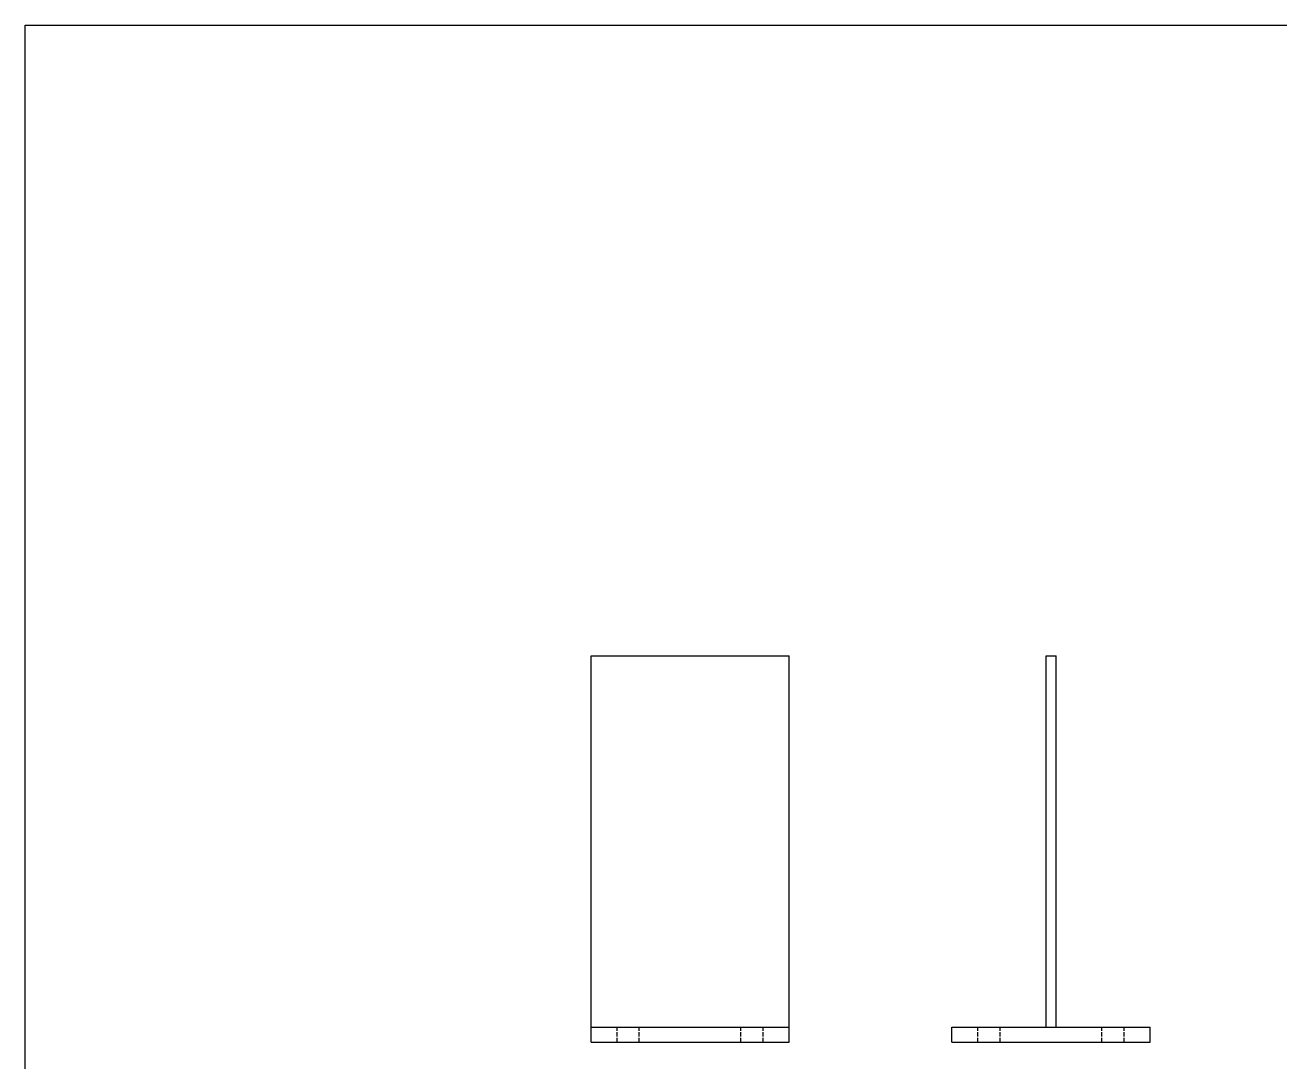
# Model space of a CAD drawing. Header units: millimetres. Extents: x 111849 to 113968, y -11137 to -9484.
# Drawn here: x 111849 to 112356, y -9903 to -9484 of the extents above; entities that cross this region are included whole.
import ezdxf

# ---------------------------------------------------------------- set-up
doc = ezdxf.new("R2010")
doc.units = ezdxf.units.MM
doc.linetypes.add('ACAD_ISO02W100', pattern=[15, 12, -3])
doc.layers.add('_RB_product', color=7, linetype='Continuous')
doc.layers.add('_RB_text', color=7, linetype='Continuous')

# ---------------------------------------------------------------- blocks, each defined once
blk = doc.blocks.new('F7080_front')
at = {"layer": '_RB_product'}
for p, q in [((112077.79, -9738.99), (112157.79, -9738.99)), ((112077.79, -9894.99), (112077.79, -9738.99)), ((112157.79, -9894.99), (112157.79, -9738.99)), ((112077.79, -9888.99), (112157.79, -9888.99)), ((112077.79, -9894.99), (112157.79, -9894.99))]:
    blk.add_line(p, q, dxfattribs=at)
at = {"layer": '_RB_product', "linetype": 'ACAD_ISO02W100', "ltscale": 0.15}
for p, q in [((112088.29, -9894.99), (112088.29, -9888.99)), ((112097.29, -9894.99), (112097.29, -9888.99)), ((112138.29, -9894.99), (112138.29, -9888.99)), ((112147.29, -9894.99), (112147.29, -9888.99))]:
    blk.add_line(p, q, dxfattribs=at)
blk = doc.blocks.new('F7080_lateral')
at = {"layer": '_RB_product'}
for p, q in [((112261.51, -9738.99), (112265.51, -9738.99)), ((112261.51, -9888.99), (112261.51, -9738.99)), ((112265.51, -9888.99), (112265.51, -9738.99)), ((112223.51, -9888.99), (112303.51, -9888.99)), ((112223.51, -9894.99), (112223.51, -9888.99)), ((112303.51, -9894.99), (112303.51, -9888.99)), ((112223.51, -9894.99), (112303.51, -9894.99))]:
    blk.add_line(p, q, dxfattribs=at)
at = {"layer": '_RB_product', "linetype": 'ACAD_ISO02W100', "ltscale": 0.15}
for p, q in [((112234.01, -9894.99), (112234.01, -9888.99)), ((112243.01, -9894.99), (112243.01, -9888.99)), ((112284.01, -9894.99), (112284.01, -9888.99)), ((112293.01, -9894.99), (112293.01, -9888.99))]:
    blk.add_line(p, q, dxfattribs=at)

msp = doc.modelspace()

# ---------------------------------------------------------------- linework, layer by layer
msp.add_lwpolyline([(111849.33, -9484.25), (113967.82, -9484.25), (113967.82, -10282.53), (111849.33, -10282.53)], close=True)

# ---------------------------------------------------------------- block references
at = {"layer": '_RB_text'}
for name in ['F7080_front', 'F7080_lateral']:
    msp.add_blockref(name, (0, 0), dxfattribs=at)

doc.saveas('drawing.dxf')
